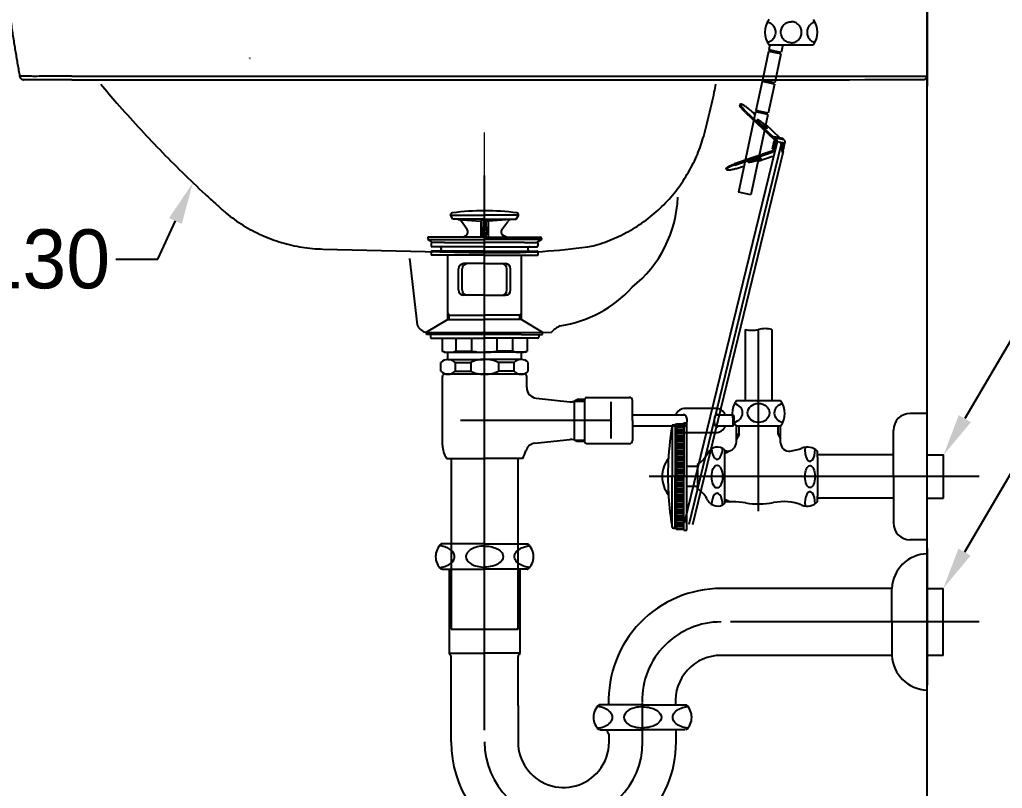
# Model space of a CAD drawing. Header units: millimetres. Extents: x 12300 to 14725, y -475 to 2955.
# Drawn here: x 13853.5 to 14319.9, y 767.3 to 1132.2 of the extents above; entities that cross this region are included whole.
import ezdxf
from ezdxf.lldxf.tags import DXFTag

# ---------------------------------------------------------------- set-up
doc = ezdxf.new("R2010")
doc.units = ezdxf.units.MM
doc.header["$LTSCALE"] = 0.2
for name, color, linetype in [('001', 7, 'Continuous'), ('1', 1, 'Continuous'), ('3', 3, 'Continuous'), ('4', 4, 'Continuous'), ('6', 6, 'Continuous'), ('7', 7, 'Continuous'), ('CENTER', 2, 'CENTER'), ('DEFAULT', 7, 'Continuous'), ('IN', 221, 'HIDDEN'), ('Make2D$visible$lines', 18, 'Continuous'), ('Make2D$visible$tangents', 18, 'Continuous'), ('YA', 7, 'Continuous')]:
    doc.layers.add(name, color=color, linetype=linetype)
for name, color, linetype, lineweight in [('CEN', 1, 'CENTER', 5), ('DIM', 3, 'Continuous', 15), ('LINE', 7, 'Continuous', 25)]:
    doc.layers.add(name, color=color, linetype=linetype, lineweight=lineweight)
doc.styles.add('____ 01', font='arial.ttf')
doc.styles.add('h', font='', dxfattribs={"height": 28})
doc.styles.get('h').set_extended_font_data('Haansoft Batang')
tags = doc.linetypes.add('Amconstr', pattern=[9999, 9999, 0]).pattern_tags.tags
tags[6:7] = [DXFTag(74, 4), DXFTag(75, 0), DXFTag(340, '0'), DXFTag(46, 1.0), DXFTag(50, 0.0), DXFTag(44, 0.0), DXFTag(45, 0.0)]
tags[4:5] = [DXFTag(74, 4), DXFTag(75, 0), DXFTag(340, '0'), DXFTag(46, 1.0), DXFTag(50, 0.0), DXFTag(44, 0.0), DXFTag(45, 0.0)]
tags = doc.linetypes.add('CENTER', pattern=[50.8, 31.75, -6.35, 6.35, -6.35]).pattern_tags.tags
tags[10:11] = [DXFTag(74, 4), DXFTag(75, 0), DXFTag(340, '0'), DXFTag(46, 1.0), DXFTag(50, 0.0), DXFTag(44, 0.0), DXFTag(45, 0.0)]
tags[8:9] = [DXFTag(74, 4), DXFTag(75, 0), DXFTag(340, '0'), DXFTag(46, 1.0), DXFTag(50, 0.0), DXFTag(44, 0.0), DXFTag(45, 0.0)]
tags[6:7] = [DXFTag(74, 4), DXFTag(75, 0), DXFTag(340, '0'), DXFTag(46, 1.0), DXFTag(50, 0.0), DXFTag(44, 0.0), DXFTag(45, 0.0)]
tags[4:5] = [DXFTag(74, 4), DXFTag(75, 0), DXFTag(340, '0'), DXFTag(46, 1.0), DXFTag(50, 0.0), DXFTag(44, 0.0), DXFTag(45, 0.0)]
tags = doc.linetypes.add('HIDDEN', pattern=[9.525, 6.35, -3.175]).pattern_tags.tags
tags[6:7] = [DXFTag(74, 4), DXFTag(75, 0), DXFTag(340, '0'), DXFTag(46, 1.0), DXFTag(50, 0.0), DXFTag(44, 0.0), DXFTag(45, 0.0)]
tags[4:5] = [DXFTag(74, 4), DXFTag(75, 0), DXFTag(340, '0'), DXFTag(46, 1.0), DXFTag(50, 0.0), DXFTag(44, 0.0), DXFTag(45, 0.0)]
doc.dimstyles.new('DEFAULT', dxfattribs={"dimtxt": 30, "dimasz": 20, "dimexe": 20, "dimexo": 0.0625, "dimgap": 0.09, "dimtad": 1, "dimtoh": 1, "dimdec": 0, "dimzin": 0, "dimdsep": 46, "dimtxsty": '____ 01', "dimcen": 0.09, "dimadec": 0, "dimazin": 0, "dimtfac": 1, "dimtdec": 4, "dimtofl": 0, "dimtmove": 0, "dimatfit": 3, "dimfxl": 0, "dimtolj": 1, "dimtzin": 0, "dimarcsym": 0})

# ---------------------------------------------------------------- blocks, each defined once
blk = doc.blocks.new('*D34')
at = {"layer": 'DEFAULT', "color": 0, "lineweight": -2}
for p, q in [((13962.69, 1113.96), (13962.87, 1113.96)), ((13962.78, 1113.87), (13962.78, 1114.05)), ((13919.15, 1018.46), (13927.46, 1036.65)), ((13899.15, 1018.46), (13919.15, 1018.46))]:
    blk.add_line(p, q, dxfattribs=at)
at = {"layer": 'DEFAULT', "color": 0}
blk.add_solid([(13924.43, 1038.03), (13930.49, 1035.26), (13935.77, 1054.84)], dxfattribs=at)
at = {"layer": 'Defpoints', "color": 0}
for p in [(13962.78, 1113.96), (13935.77, 1054.84)]:
    blk.add_point(p, dxfattribs=at)
at = {"layer": 'DEFAULT', "color": 0, "insert": (13851.73, 1018.46), "char_height": 28, "attachment_point": 5, "style": 'h'}
blk.add_mtext('\\A1;R130', dxfattribs=at)

msp = doc.modelspace()

# ---------------------------------------------------------------- linework, layer by layer
at = {"layer": '001', "color": 7, "elevation": 0.13}
msp.add_lwpolyline([(12784.93, 413.67), (14284.16, 413.67), (14284.16, 1443.27)], dxfattribs=at)
at = {"layer": '1', "color": 0}
for p, q in [((14360.3, 1042.28, 0.13), (14302.06, 942.79, 0.13)), ((14348.86, 959.6, 0.13), (14301.92, 879.42, 0.13))]:
    msp.add_line(p, q, dxfattribs=at)
for points in [[(14304.94, 941.11, 0.13), (14299.18, 944.48, 0.13), (14291.96, 925.54, 0.13)], [(14304.79, 877.74, 0.13), (14299.04, 881.1, 0.13), (14291.81, 862.16, 0.13)]]:
    msp.add_solid(points, dxfattribs=at)
at = {"layer": '3', "color": 0}
for p, q in [((14059.16, 1037.48, 0.13), (14057.92, 1039.61, 0.13)), ((14058.04, 1039.41, 0.13), (14074.16, 1039.41, 0.13)), ((14074.16, 1037.48, 0.13), (14059.16, 1037.48, 0.13)), ((14061.67, 1037.3, 0.13), (14072.41, 1036.59, 0.13)), ((14065.88, 1032.6, 0.13), (14063.16, 1036.45, 0.13)), ((14074.16, 1037.48, 0.13), (14072.41, 1036.59, 0.13)), ((14072.41, 1036.59, 0.13), (14072.41, 1028.88, 0.13)), ((14073.64, 1037.22, 0.13), (14073.21, 1030.81, 0.13)), ((14090.27, 1039.41, 0.13), (14074.16, 1039.41, 0.13)), ((14074.16, 1037.48, 0.13), (14075.91, 1036.59, 0.13)), ((14074.16, 1037.48, 0.13), (14089.16, 1037.48, 0.13)), ((14074.67, 1037.22, 0.13), (14075.11, 1030.81, 0.13)), ((14086.64, 1037.3, 0.13), (14075.91, 1036.59, 0.13)), ((14075.91, 1036.59, 0.13), (14075.91, 1028.88, 0.13)), ((14082.43, 1032.6, 0.13), (14085.15, 1036.45, 0.13)), ((14089.16, 1037.48, 0.13), (14090.39, 1039.61, 0.13)), ((14073.21, 1030.83, 0.13), (14074.16, 1030.83, 0.13)), ((14073.41, 1028.88, 0.13), (14073.21, 1030.83, 0.13)), ((14075.11, 1030.83, 0.13), (14074.16, 1030.83, 0.13)), ((14074.9, 1028.88, 0.13), (14075.11, 1030.83, 0.13)), ((14047.16, 1028.48, 0.13), (14047.16, 1027.88, 0.13)), ((14047.16, 1027.88, 0.13), (14049.3, 1026.38, 0.13)), ((14047.16, 1027.88, 0.13), (14074.16, 1027.88, 0.13)), ((14056.86, 1028.88, 0.13), (14047.56, 1028.88, 0.13)), ((14048.85, 1026.18, 0.13), (14048.85, 1024.88, 0.13)), ((14055.16, 1026.38, 0.13), (14049.05, 1026.38, 0.13)), ((14055.16, 1026.38, 0.13), (14074.16, 1026.38, 0.13)), ((14074.16, 1028.88, 0.13), (14056.86, 1028.88, 0.13)), ((14063.8, 1028.88, 0.13), (14065.25, 1029.72, 0.13)), ((14074.16, 1028.88, 0.13), (14091.46, 1028.88, 0.13)), ((14101.16, 1027.88, 0.13), (14074.16, 1027.88, 0.13)), ((14093.16, 1026.38, 0.13), (14074.16, 1026.38, 0.13)), ((14084.51, 1028.88, 0.13), (14083.06, 1029.72, 0.13)), ((14091.46, 1028.88, 0.13), (14100.76, 1028.88, 0.13)), ((14093.16, 1026.38, 0.13), (14099.26, 1026.38, 0.13)), ((14101.16, 1027.88, 0.13), (14099.01, 1026.38, 0.13)), ((14099.46, 1026.18, 0.13), (14099.46, 1024.88, 0.13)), ((14101.16, 1028.48, 0.13), (14101.16, 1027.88, 0.13)), ((14048.85, 1021.88, 0.13), (14048.85, 1020.58, 0.13)), ((14074.16, 1024.38, 0.13), (14049.35, 1024.38, 0.13)), ((14074.16, 1022.38, 0.13), (14049.35, 1022.38, 0.13)), ((14074.16, 1024.38, 0.13), (14098.96, 1024.38, 0.13)), ((14074.16, 1022.38, 0.13), (14098.96, 1022.38, 0.13)), ((14099.46, 1021.88, 0.13), (14099.46, 1020.58, 0.13)), ((14074.16, 1020.38, 0.13), (14049.05, 1020.38, 0.13)), ((14056.66, 989.79, 0.13), (14056.66, 1020.38, 0.13)), ((14074.16, 1020.38, 0.13), (14099.26, 1020.38, 0.13)), ((14091.66, 989.79, 0.13), (14091.66, 1020.38, 0.13)), ((14061.78, 1003.88, 0.13), (14061.78, 1013.88, 0.13)), ((14063.55, 1003.88, 0.13), (14063.55, 1013.88, 0.13)), ((14074.16, 1016.38, 0.13), (14064.28, 1016.38, 0.13)), ((14074.16, 1016.38, 0.13), (14084.03, 1016.38, 0.13)), ((14084.76, 1003.88, 0.13), (14084.76, 1013.88, 0.13)), ((14086.53, 1003.88, 0.13), (14086.53, 1013.88, 0.13)), ((14074.16, 1001.38, 0.13), (14064.28, 1001.38, 0.13)), ((14074.16, 1001.38, 0.13), (14084.03, 1001.38, 0.13)), ((14056.66, 989.79, 0.13), (14046.66, 983.79, 0.13)), ((14057.36, 991.88, 0.13), (14056.66, 993.09, 0.13)), ((14056.66, 991.88, 0.13), (14074.16, 991.88, 0.13)), ((14056.66, 989.79, 0.13), (14074.16, 989.79, 0.13)), ((14057.36, 989.79, 0.13), (14057.36, 991.88, 0.13)), ((14091.66, 991.88, 0.13), (14074.16, 991.88, 0.13)), ((14091.66, 989.79, 0.13), (14074.16, 989.79, 0.13)), ((14090.96, 991.88, 0.13), (14091.66, 993.09, 0.13)), ((14090.96, 989.79, 0.13), (14090.96, 991.88, 0.13)), ((14091.66, 989.79, 0.13), (14101.66, 983.79, 0.13)), ((14046.66, 982.79, 0.13), (14046.66, 983.79, 0.13)), ((14056.66, 982.79, 0.13), (14046.66, 982.79, 0.13)), ((14048.46, 982.79, 0.13), (14048.46, 981.49, 0.13)), ((14048.96, 980.99, 0.13), (14053.96, 980.99, 0.13)), ((14053.96, 980.99, 0.13), (14053.96, 974.86, 0.13)), ((14053.96, 980.99, 0.13), (14074.16, 980.99, 0.13)), ((14091.66, 982.79, 0.13), (14056.66, 982.79, 0.13)), ((14060.74, 974.86, 0.13), (14060.74, 980.99, 0.13)), ((14068.14, 974.86, 0.13), (14068.14, 980.99, 0.13)), ((14094.35, 980.99, 0.13), (14074.16, 980.99, 0.13)), ((14080.17, 974.86, 0.13), (14080.17, 980.99, 0.13)), ((14087.57, 974.86, 0.13), (14087.57, 980.99, 0.13)), ((14091.66, 982.79, 0.13), (14101.66, 982.79, 0.13)), ((14099.35, 980.99, 0.13), (14094.35, 980.99, 0.13)), ((14094.35, 980.99, 0.13), (14094.35, 974.86, 0.13)), ((14099.85, 982.79, 0.13), (14099.85, 981.49, 0.13)), ((14101.66, 982.79, 0.13), (14101.66, 983.79, 0.13)), ((14054.96, 974.29, 0.13), (14053.96, 974.86, 0.13)), ((14060.74, 974.86, 0.13), (14068.14, 974.86, 0.13)), ((14087.57, 974.86, 0.13), (14080.17, 974.86, 0.13)), ((14093.35, 974.29, 0.13), (14094.35, 974.86, 0.13)), ((14054.96, 974.29, 0.13), (14056.36, 974.29, 0.13)), ((14056.36, 974.29, 0.13), (14074.16, 974.29, 0.13)), ((14056.66, 970.87, 0.13), (14056.66, 974.29, 0.13)), ((14056.8, 970.88, 0.13), (14073.91, 970.88, 0.13)), ((14091.95, 974.29, 0.13), (14074.16, 974.29, 0.13)), ((14091.51, 970.88, 0.13), (14074.4, 970.88, 0.13)), ((14091.66, 970.87, 0.13), (14091.66, 974.29, 0.13)), ((14093.35, 974.29, 0.13), (14091.95, 974.29, 0.13)), ((14053.41, 965.32, 0.13), (14053.41, 969.44, 0.13)), ((14060.19, 969.44, 0.13), (14060.19, 965.32, 0.13)), ((14060.19, 969.44, 0.13), (14067.59, 969.44, 0.13)), ((14060.19, 965.32, 0.13), (14067.59, 965.32, 0.13)), ((14067.59, 969.44, 0.13), (14067.59, 965.32, 0.13)), ((14088.12, 969.44, 0.13), (14080.72, 969.44, 0.13)), ((14080.72, 969.44, 0.13), (14080.72, 965.32, 0.13)), ((14088.12, 965.32, 0.13), (14080.72, 965.32, 0.13)), ((14088.12, 969.44, 0.13), (14088.12, 965.32, 0.13)), ((14094.9, 965.32, 0.13), (14094.9, 969.44, 0.13)), ((14054.16, 930.28, 0.13), (14054.16, 962.88, 0.13)), ((14074.16, 963.88, 0.13), (14055.16, 963.88, 0.13)), ((14091.51, 963.88, 0.13), (14074.16, 963.88, 0.13)), ((14090.96, 963.88, 0.13), (14091.51, 963.88, 0.13)), ((14091.51, 963.88, 0.13), (14091.91, 963.88, 0.13)), ((14093.16, 963.88, 0.13), (14091.66, 963.88, 0.13)), ((14094.16, 957.52, 0.13), (14094.16, 962.88, 0.13)), ((14098.62, 952.54, 0.13), (14114.66, 950.83, 0.13)), ((14118.16, 951.88, 0.13), (14118.16, 951.08, 0.13)), ((14121.82, 951.88, 0.13), (14118.16, 951.88, 0.13)), ((14121.79, 951.08, 0.13), (14121.79, 952.08, 0.13)), ((14122.59, 952.88, 0.13), (14142.9, 952.88, 0.13)), ((14144.29, 941.88, 0.13), (14144.29, 951.38, 0.13)), ((14116.69, 951.08, 0.13), (14121.79, 951.08, 0.13)), ((14116.83, 932.63, 0.13), (14116.83, 951.13, 0.13)), ((14121.79, 931.68, 0.13), (14121.79, 951.08, 0.13)), ((14134.16, 933.34, 0.13), (14134.16, 950.78, 0.13)), ((14180.49, 947.64, 0.13), (14169.44, 947.64, 0.13)), ((14183.78, 947.64, 0.13), (14180.49, 947.64, 0.13)), ((14163.52, 944.39, 0.13), (14144.29, 944.38, 0.13)), ((14169.47, 944.39, 0.13), (14163.52, 944.39, 0.13)), ((14192.11, 944.39, 0.13), (14183.74, 944.39, 0.13)), ((14192.61, 943.89, 0.13), (14192.11, 944.39, 0.13)), ((14192.11, 939.39, 0.13), (14192.11, 944.39, 0.13)), ((14192.61, 939.89, 0.13), (14192.61, 943.89, 0.13)), ((14134.16, 941.88, 0.13), (14062.8, 941.88, 0.13)), ((14134.16, 941.88, 0.13), (14065.66, 941.87, 0.13)), ((14144.29, 941.88, 0.13), (14144.29, 932.38, 0.13)), ((14144.29, 939.38, 0.13), (14169.47, 939.39, 0.13)), ((14183.75, 939.39, 0.13), (14192.11, 939.39, 0.13)), ((14192.11, 939.39, 0.13), (14192.61, 939.89, 0.13)), ((14098.02, 931.15, 0.13), (14114.66, 932.93, 0.13)), ((14118.16, 931.88, 0.13), (14118.16, 932.68, 0.13)), ((14169.44, 936.14, 0.13), (14180.76, 936.14, 0.13)), ((14180.76, 936.14, 0.13), (14183.78, 936.14, 0.13)), ((14116.83, 932.63, 0.13), (14121.79, 932.63, 0.13)), ((14121.82, 931.88, 0.13), (14118.16, 931.88, 0.13)), ((14142.79, 930.88, 0.13), (14122.59, 930.88, 0.13)), ((14056.16, 923.88, 0.13), (14074.16, 923.88, 0.13)), ((14058.28, 923.88, 0.13), (14058.28, 842.88, 0.13)), ((14092.16, 923.88, 0.13), (14074.16, 923.88, 0.13)), ((14090.03, 842.88, 0.13), (14090.03, 923.88, 0.13)), ((14058.28, 842.88, 0.13), (14090.03, 842.88, 0.13)), ((14090.03, 842.88, 0.13), (14089.33, 842.88, 0.13))]:
    msp.add_line(p, q, dxfattribs=at)
at = {"layer": '3', "color": 0, "elevation": 0.13}
for points in [[(14168.1, 944.39, -0.044238), (14168.35, 944.67, -0.189273), (14168.79, 944.84, -0.189273), (14169.22, 944.67, -0.101059), (14169.72, 943.97, -0.059302), (14169.99, 943.08, -0.045722), (14170.1, 941.89, -0.045722)], [(14185.12, 944.39, 0.044238), (14184.87, 944.67, 0.189273), (14184.43, 944.84, 0.189273), (14184, 944.67, 0.101059), (14183.5, 943.97, 0.059302), (14183.23, 943.09, 0.045722), (14183.12, 941.89, 0.045722)], [(14170.1, 941.89, -0.045722), (14169.99, 940.69, -0.059302), (14169.72, 939.8, -0.101059), (14169.22, 939.11, -0.189273), (14168.79, 938.94, -0.189273), (14168.35, 939.11, -0.044238), (14168.1, 939.39, -0.059302)], [(14183.12, 941.89, 0.045722), (14183.23, 940.69, 0.059302), (14183.5, 939.8, 0.101059), (14184, 939.11, 0.189273), (14184.43, 938.94, 0.189273), (14184.87, 939.11, 0.044238), (14185.12, 939.39, 0.059302)]]:
    msp.add_lwpolyline(points, format="xyb", dxfattribs=at)
at = {"layer": '3', "color": 0}
for centre, radius, start, end in [((14059.01, 1039.41, 0.13), 1.1, 97.3204, 169.4262), ((14074.16, 921.48, 0.13), 120, 90, 97.3204), ((14074.16, 921.48, 0.13), 120, 82.6796, 90), ((14089.31, 1039.41, 0.13), 1.1, 10.5738, 82.6796), ((14061.53, 1035.3, 0.13), 2, 35.2023, 86.2618), ((14086.78, 1035.3, 0.13), 2, 93.7382, 144.7977), ((14064.25, 1031.45, 0.13), 2, 300, 35.2023), ((14084.06, 1031.45, 0.13), 2, 144.7977, 240), ((14047.56, 1028.48, 0.13), 0.4, 90, 180), ((14049.05, 1026.18, 0.13), 0.2, 90, 180), ((14099.26, 1026.18, 0.13), 0.2, 0, 90), ((14100.76, 1028.48, 0.13), 0.4, 0, 90), ((14049.35, 1024.88, 0.13), 0.5, 180, 270), ((14049.35, 1021.88, 0.13), 0.5, 90, 180), ((14052.66, 1023.38, 0.13), 1, 270, 90), ((14095.66, 1023.38, 0.13), 1, 90, 270), ((14098.96, 1024.88, 0.13), 0.5, 270, 0), ((14098.96, 1021.88, 0.13), 0.5, 0, 90), ((14049.05, 1020.58, 0.13), 0.2, 180, 270), ((14099.26, 1020.58, 0.13), 0.2, 270, 0), ((14064.28, 1013.88, 0.13), 2.5, 90, 180), ((14066.05, 1013.88, 0.13), 2.5, 90, 180), ((14082.26, 1013.88, 0.13), 2.5, 0, 90), ((14084.03, 1013.88, 0.13), 2.5, 0, 90), ((14064.28, 1003.88, 0.13), 2.5, 180, 270), ((14066.05, 1003.88, 0.13), 2.5, 180, 270), ((14082.26, 1003.88, 0.13), 2.5, 270, 0), ((14084.03, 1003.88, 0.13), 2.5, 270, 0), ((14048.96, 981.49, 0.13), 0.5, 180, 270), ((14099.35, 981.49, 0.13), 0.5, 270, 0), ((14057.35, 984.46, 0.13), 10.18, 250.5679, 289.4321), ((14073.96, 1003.74, 0.13), 29.46, 258.5956, 270.3737), ((14074.35, 1003.74, 0.13), 29.46, 269.6263, 281.4044), ((14090.96, 984.46, 0.13), 10.18, 250.5679, 289.4321), ((14056.8, 966.17, 0.13), 4.7, 43.9409, 136.0591), ((14073.69, 957.28, 0.13), 13.61, 89.0643, 116.6472), ((14074.62, 957.28, 0.13), 13.61, 63.3528, 90.9357), ((14091.51, 966.17, 0.13), 4.7, 43.9409, 136.0591), ((14056.8, 968.59, 0.13), 4.7, 223.9409, 316.0591), ((14073.69, 977.48, 0.13), 13.61, 243.3528, 270.9357), ((14074.62, 977.48, 0.13), 13.61, 269.0643, 296.6472), ((14091.51, 968.59, 0.13), 4.7, 223.9409, 316.0591), ((14055.16, 962.88, 0.13), 1, 90, 180), ((14093.16, 962.88, 0.13), 1, 0, 90), ((14099.16, 957.52, 0.13), 5, 180, 263.8845), ((14115.06, 955.81, 0.13), 5, 265.3322, 308.1927), ((14122.59, 952.08, 0.13), 0.8, 90, 180), ((14142.79, 951.38, 0.13), 1.5, 0.0183, 90.0183), ((14169.44, 942.64, 0.13), 5, 90.0092, 159.5218), ((14183.78, 942.64, 0.13), 5, 20.4965, 90.0092), ((14169.44, 941.14, 0.13), 5, 200.4965, 270.0092), ((14183.78, 941.14, 0.13), 5, 270.0092, 339.5218), ((14115.06, 927.95, 0.13), 5, 51.8073, 94.6678), ((14067.14, 930.83, 0.13), 13, 182.42, 212.3), ((14098.56, 926.18, 0.13), 5, 96.1155, 165.0405), ((14122.59, 931.68, 0.13), 0.8, 180, 270), ((14142.79, 932.38, 0.13), 1.5, 270, 0), ((14081.17, 930.83, 0.13), 13, 327.7, 345.0405)]:
    msp.add_arc(centre, radius, start, end, dxfattribs=at)
at = {"layer": '4', "color": 0}
for p, q in [((14057.91, 883.29, 0.13), (14053.61, 883.29, 0.13)), ((14057.91, 883.29, 0.13), (14053.61, 883.29, 0.13)), ((14074.16, 883.29, 0.13), (14057.91, 883.29, 0.13)), ((14074.16, 883.29, 0.13), (14057.91, 883.29, 0.13)), ((14074.16, 883.29, 0.13), (14090.41, 883.29, 0.13)), ((14074.16, 883.29, 0.13), (14090.41, 883.29, 0.13)), ((14090.41, 883.29, 0.13), (14094.7, 883.29, 0.13)), ((14090.41, 883.29, 0.13), (14094.7, 883.29, 0.13)), ((14054.01, 871.29, 0.13), (14053.61, 871.29, 0.13)), ((14054.01, 871.29, 0.13), (14074.16, 871.29, 0.13)), ((14057.36, 871.29, 0.13), (14057.36, 831.51, 0.13)), ((14094.31, 871.29, 0.13), (14074.16, 871.29, 0.13)), ((14090.96, 871.29, 0.13), (14090.96, 831.51, 0.13)), ((14094.31, 871.29, 0.13), (14094.7, 871.29, 0.13)), ((14267.4, 862.16, 0.13), (14186.38, 862.16, 0.13)), ((14308.82, 846.29, 0.13), (14190.91, 846.29, 0.13)), ((14057.36, 831.51, 0.13), (14074.16, 831.51, 0.13)), ((14090.96, 831.51, 0.13), (14074.16, 831.51, 0.13)), ((14267.4, 830.41, 0.13), (14186.38, 830.41, 0.13)), ((14058.28, 789.29, 0.13), (14058.28, 829.86, 0.13)), ((14090.03, 806.68, 0.13), (14090.03, 829.86, 0.13)), ((14132.83, 806.99, 0.13), (14128.54, 806.99, 0.13)), ((14149.08, 806.99, 0.13), (14132.83, 806.99, 0.13)), ((14149.08, 806.99, 0.13), (14149.16, 806.99, 0.13)), ((14149.16, 789.29, 0.13), (14149.16, 807.95, 0.13)), ((14149.23, 806.99, 0.13), (14149.16, 806.99, 0.13)), ((14149.23, 806.99, 0.13), (14165.48, 806.99, 0.13)), ((14165.48, 806.99, 0.13), (14169.78, 806.99, 0.13)), ((14090.03, 806.68, 0.13), (14090.03, 789.29, 0.13)), ((14128.93, 794.99, 0.13), (14149.08, 794.99, 0.13)), ((14132.36, 794.99, 0.13), (14132.36, 794.29, 0.13)), ((14169.38, 794.99, 0.13), (14149.23, 794.99, 0.13)), ((14165.03, 789.29, 0.13), (14165.03, 794.99, 0.13)), ((14133.28, 789.29, 0.13), (14133.28, 792.73, 0.13))]:
    msp.add_line(p, q, dxfattribs=at)
at = {"layer": '4', "color": 0, "elevation": 0.13}
for points in [[(14059.96, 877.29, 0.155217), (14059.37, 879.14, 0.106747), (14057.31, 881.03, 0.073043), (14054.54, 882.15, 0.028511), (14052.81, 882.47, 0.059523)], [(14074.16, 882.29, 0.057537), (14070.6, 881.87, 0.071219), (14067.9, 880.82, 0.106373), (14065.88, 879.02, 0.159483)], [(14074.16, 882.29, 0.057537), (14070.6, 881.87, 0.071219), (14067.9, 880.82, 0.106373), (14065.88, 879.02, 0.159483)], [(14074.16, 882.29, -0.057537), (14077.71, 881.87, -0.071219), (14080.41, 880.82, -0.106373), (14082.44, 879.02, -0.159483)], [(14074.16, 882.29, -0.057537), (14077.71, 881.87, -0.071219), (14080.41, 880.82, -0.106373), (14082.44, 879.02, -0.159483)], [(14088.35, 877.29, -0.155217), (14088.94, 879.14, -0.106747), (14091, 881.03, -0.073043), (14093.77, 882.15, -0.028511), (14095.5, 882.47, -0.059523)], [(14052.81, 872.1, 0.028511), (14054.54, 872.42, 0.073043), (14057.31, 873.54, 0.106747), (14059.37, 875.43, 0.155217), (14059.96, 877.29, 0.155217)], [(14065.88, 879.02, 0.32729), (14065.88, 875.55, 0.106373), (14067.9, 873.75, 0.071219), (14070.6, 872.7, 0.057537), (14074.16, 872.29, 0.057537)], [(14082.44, 879.02, -0.32729), (14082.44, 875.55, -0.106373), (14080.41, 873.75, -0.071219), (14077.71, 872.7, -0.057537), (14074.16, 872.29, -0.057537)], [(14095.5, 872.1, -0.028511), (14093.77, 872.42, -0.073043), (14091, 873.54, -0.106747), (14088.94, 875.43, -0.155217), (14088.35, 877.29, -0.155217)], [(14134.88, 800.99, 0.155217), (14134.29, 802.84, 0.106747), (14132.23, 804.73, 0.073043), (14129.46, 805.85, 0.028511), (14127.73, 806.17, 0.059523)], [(14140.8, 802.72, 0.32729), (14140.8, 799.25, 0.106373), (14142.82, 797.45, 0.071219), (14145.52, 796.4, 0.057537), (14149.08, 795.99, 0.057537)], [(14149.16, 805.99, 0.05879), (14145.52, 805.57, 0.071219), (14142.82, 804.52, 0.106373), (14140.8, 802.72, 0.159483)], [(14149.16, 805.99, -0.05879), (14152.79, 805.57, -0.071219), (14155.49, 804.52, -0.106373), (14157.51, 802.72, -0.159483)], [(14157.51, 802.72, -0.32729), (14157.51, 799.25, -0.106373), (14155.49, 797.45, -0.071219), (14152.79, 796.4, -0.057537), (14149.23, 795.99, -0.057537)], [(14163.43, 800.99, -0.155217), (14164.02, 802.84, -0.106747), (14166.08, 804.73, -0.073043), (14168.85, 805.85, -0.028511), (14170.58, 806.17, -0.059523)], [(14127.73, 795.8, 0.028511), (14129.46, 796.12, 0.073043), (14132.23, 797.24, 0.106747), (14134.29, 799.13, 0.155217), (14134.88, 800.99, 0.155217)], [(14170.58, 795.8, -0.028511), (14168.85, 796.12, -0.073043), (14166.08, 797.24, -0.106747), (14164.02, 799.13, -0.155217), (14163.43, 800.99, -0.155217)]]:
    msp.add_lwpolyline(points, format="xyb", dxfattribs=at)
at = {"layer": '4', "color": 0}
for centre, radius, start, end in [((14058.91, 877.29, 0.13), 8, 131.4096, 228.5904), ((14089.41, 877.29, 0.13), 8, 311.4096, 48.5904), ((14186.38, 808.79, 0.13), 53.38, 90, 181.9326), ((14186.38, 808.79, 0.13), 37.5, 90, 180.654), ((14058.36, 831.51, 0.13), 1, 180, 238.7026), ((14057.36, 829.86, 0.13), 0.925, 0, 58.7026), ((14090.96, 829.86, 0.13), 0.925, 121.2974, 180), ((14089.96, 831.51, 0.13), 1, 301.2974, 0), ((14186.38, 808.79, 0.13), 21.62, 90, 184.7747), ((14133.83, 800.99, 0.13), 8, 131.4096, 228.5904), ((14164.48, 800.99, 0.13), 8, 311.4096, 48.5904), ((14116.32, 783.69, 0.13), 19.22, 28.0637, 33.4561), ((14111.66, 789.29, 0.13), 53.38, 180, 314.9403), ((14111.66, 789.29, 0.13), 37.5, 180, 0), ((14111.66, 789.29, 0.13), 21.62, 180, 320.796), ((14111.66, 789.29, 0.13), 21.62, 320.796, 0), ((14111.66, 789.29, 0.13), 53.38, 314.9403, 0)]:
    msp.add_arc(centre, radius, start, end, dxfattribs=at)
at = {"layer": '6', "color": 0}
for p, q in [((14197.81, 985.08, 0.13), (14197.81, 951.29, 0.13)), ((14204.16, 898.79, 0.13), (14204.16, 985.08, 0.13)), ((14210.51, 985.08, 0.13), (14210.51, 951.29, 0.13)), ((14210.51, 951.29, 0.13), (14193.66, 951.29, 0.13)), ((14214.66, 951.29, 0.13), (14210.51, 951.29, 0.13)), ((14163.24, 939.29, 0.13), (14163.24, 915.29, 0.13)), ((14163.83, 939.79, 0.13), (14164.66, 939.79, 0.13)), ((14164.66, 939.79, 0.13), (14165.16, 940.29, 0.13)), ((14164.66, 939.79, 0.13), (14164.66, 915.29, 0.13)), ((14165.16, 940.29, 0.13), (14165.16, 915.29, 0.13)), ((14165.16, 940.29, 0.13), (14168.36, 940.29, 0.13)), ((14165.16, 939.87, 0.13), (14168.66, 939.87, 0.13)), ((14165.16, 938.87, 0.13), (14168.66, 938.87, 0.13)), ((14165.16, 937.87, 0.13), (14168.66, 937.87, 0.13)), ((14168.66, 940.59, 0.13), (14168.66, 940.79, 0.13)), ((14168.66, 940.79, 0.13), (14170.16, 940.79, 0.13)), ((14168.66, 940.59, 0.13), (14168.66, 915.29, 0.13)), ((14170.16, 939.79, 0.13), (14170.16, 940.79, 0.13)), ((14170.16, 915.29, 0.13), (14170.16, 939.79, 0.13)), ((14214.66, 939.29, 0.13), (14193.66, 939.29, 0.13)), ((14193.66, 931.79, 0.13), (14193.66, 939.29, 0.13)), ((14194.91, 935.29, 0.13), (14194.91, 939.29, 0.13)), ((14213.41, 935.29, 0.13), (14213.41, 939.29, 0.13)), ((14214.66, 931.37, 0.13), (14214.66, 939.29, 0.13)), ((14165.16, 936.87, 0.13), (14168.66, 936.87, 0.13)), ((14165.16, 935.87, 0.13), (14168.66, 935.87, 0.13)), ((14165.16, 934.87, 0.13), (14168.66, 934.87, 0.13)), ((14165.16, 933.87, 0.13), (14168.66, 933.87, 0.13)), ((14165.16, 932.87, 0.13), (14168.66, 932.87, 0.13)), ((14194.91, 935.29, 0.13), (14193.66, 933.12, 0.13)), ((14194.91, 935.29, 0.13), (14193.66, 935.29, 0.13)), ((14213.41, 935.29, 0.13), (14214.66, 933.12, 0.13)), ((14214.66, 935.29, 0.13), (14213.41, 935.29, 0.13)), ((14165.16, 931.87, 0.13), (14168.66, 931.87, 0.13)), ((14165.16, 930.87, 0.13), (14168.66, 930.87, 0.13)), ((14165.16, 929.87, 0.13), (14168.66, 929.87, 0.13)), ((14165.16, 928.87, 0.13), (14168.66, 928.87, 0.13)), ((14188.24, 927.29, 0.13), (14188.24, 928.01, 0.13)), ((14165.16, 927.87, 0.13), (14168.66, 927.87, 0.13)), ((14165.16, 926.87, 0.13), (14168.66, 926.87, 0.13)), ((14165.16, 925.87, 0.13), (14168.66, 925.87, 0.13)), ((14165.16, 924.87, 0.13), (14168.66, 924.87, 0.13)), ((14165.16, 923.87, 0.13), (14168.66, 923.87, 0.13)), ((14180.13, 926.61, 0.13), (14179.58, 925.65, 0.13)), ((14188.24, 903.29, 0.13), (14188.24, 927.29, 0.13)), ((14189.16, 927.29, 0.13), (14188.24, 927.29, 0.13)), ((14189.16, 926.54, 0.13), (14188.24, 926.54, 0.13)), ((14189.16, 926.54, 0.13), (14190.45, 927.48, 0.13)), ((14189.16, 926.54, 0.13), (14189.16, 927.29, 0.13)), ((14232.16, 924.54, 0.13), (14232.16, 927.28, 0.13)), ((14268.16, 925.54, 0.13), (14232.16, 925.54, 0.13)), ((14232.16, 924.54, 0.13), (14232.16, 906.04, 0.13)), ((14165.16, 922.87, 0.13), (14168.66, 922.87, 0.13)), ((14165.16, 921.87, 0.13), (14168.66, 921.87, 0.13)), ((14165.16, 920.87, 0.13), (14168.66, 920.87, 0.13)), ((14165.16, 919.87, 0.13), (14168.66, 919.87, 0.13)), ((14165.16, 918.87, 0.13), (14168.66, 918.87, 0.13)), ((14175.24, 920.04, 0.13), (14170.16, 920.04, 0.13)), ((14175.24, 921.02, 0.13), (14175.24, 920.04, 0.13)), ((14175.24, 920.04, 0.13), (14175.24, 910.54, 0.13)), ((14308.82, 915.29, 0.13), (14152.27, 915.29, 0.13)), ((14163.24, 891.29, 0.13), (14163.24, 915.29, 0.13)), ((14164.66, 890.79, 0.13), (14164.66, 915.29, 0.13)), ((14165.16, 917.87, 0.13), (14168.66, 917.87, 0.13)), ((14165.16, 916.87, 0.13), (14168.66, 916.87, 0.13)), ((14165.16, 915.87, 0.13), (14168.66, 915.87, 0.13)), ((14165.16, 890.29, 0.13), (14165.16, 915.29, 0.13)), ((14165.16, 914.7, 0.13), (14168.66, 914.7, 0.13)), ((14168.66, 889.99, 0.13), (14168.66, 915.29, 0.13)), ((14170.16, 889.79, 0.13), (14170.16, 915.29, 0.13)), ((14165.16, 913.7, 0.13), (14168.66, 913.7, 0.13)), ((14165.16, 912.7, 0.13), (14168.66, 912.7, 0.13)), ((14165.16, 911.7, 0.13), (14168.66, 911.7, 0.13)), ((14165.16, 910.7, 0.13), (14168.66, 910.7, 0.13)), ((14165.16, 909.7, 0.13), (14168.66, 909.7, 0.13)), ((14175.24, 910.54, 0.13), (14170.16, 910.54, 0.13)), ((14175.24, 909.55, 0.13), (14175.24, 910.54, 0.13)), ((14165.16, 908.7, 0.13), (14168.66, 908.7, 0.13)), ((14165.16, 907.7, 0.13), (14168.66, 907.7, 0.13)), ((14165.16, 906.7, 0.13), (14168.66, 906.7, 0.13)), ((14165.16, 905.7, 0.13), (14168.66, 905.7, 0.13)), ((14165.16, 904.7, 0.13), (14168.66, 904.7, 0.13)), ((14180.13, 903.96, 0.13), (14179.58, 904.92, 0.13)), ((14232.16, 903.29, 0.13), (14232.16, 906.04, 0.13)), ((14268.16, 905.04, 0.13), (14232.16, 905.04, 0.13)), ((14232.16, 905.04, 0.13), (14232.16, 904.85, 0.13)), ((14232.16, 903.29, 0.13), (14232.16, 904.85, 0.13)), ((14165.16, 903.7, 0.13), (14168.66, 903.7, 0.13)), ((14165.16, 902.7, 0.13), (14168.66, 902.7, 0.13)), ((14165.16, 901.7, 0.13), (14168.66, 901.7, 0.13)), ((14165.16, 900.7, 0.13), (14168.66, 900.7, 0.13)), ((14189.16, 904.04, 0.13), (14188.24, 904.04, 0.13)), ((14191.87, 903.29, 0.13), (14188.24, 903.29, 0.13)), ((14188.24, 902.56, 0.13), (14188.24, 903.29, 0.13)), ((14189.16, 904.04, 0.13), (14190.45, 903.29, 0.13)), ((14189.16, 903.29, 0.13), (14189.16, 904.04, 0.13)), ((14165.16, 899.7, 0.13), (14168.66, 899.7, 0.13)), ((14165.16, 898.7, 0.13), (14168.66, 898.7, 0.13)), ((14165.16, 897.7, 0.13), (14168.66, 897.7, 0.13)), ((14165.16, 896.7, 0.13), (14168.66, 896.7, 0.13)), ((14165.16, 895.7, 0.13), (14168.66, 895.7, 0.13)), ((14163.83, 890.79, 0.13), (14164.66, 890.79, 0.13)), ((14164.66, 890.79, 0.13), (14165.16, 890.29, 0.13)), ((14165.16, 894.7, 0.13), (14168.66, 894.7, 0.13)), ((14165.16, 893.7, 0.13), (14168.66, 893.7, 0.13)), ((14165.16, 892.7, 0.13), (14168.66, 892.7, 0.13)), ((14165.16, 891.7, 0.13), (14168.66, 891.7, 0.13)), ((14165.16, 890.7, 0.13), (14168.66, 890.7, 0.13)), ((14165.16, 890.29, 0.13), (14168.36, 890.29, 0.13)), ((14168.66, 889.79, 0.13), (14168.66, 889.99, 0.13)), ((14168.66, 889.79, 0.13), (14170.16, 889.79, 0.13))]:
    msp.add_line(p, q, dxfattribs=at)
for centre, radius, start, end in [((14201.66, 945.29, 0.13), 10, 143.1301, 216.8699), ((14206.66, 945.29, 0.13), 10, 323.1301, 36.8699), ((14306.16, 915.29, 0.13), 145, 170.5066, 178.0569), ((14163.83, 939.09, 0.13), 0.7, 90, 170.5066), ((14168.36, 940.59, 0.13), 0.3, 270, 0), ((14184.77, 923.93, 0.13), 5.36, 49.5694, 150), ((14189.16, 931.79, 0.13), 4.5, 270, 0), ((14218.66, 931.37, 0.13), 4, 180, 277.7117), ((14215.86, 952.01, 0.13), 24.83, 277.7117, 290.9661), ((14227.25, 922.29, 0.13), 7, 45.4871, 110.9661), ((14172.41, 915.24, 0.13), 14, 141.7859, 179.7527), ((14167.45, 932.65, 0.13), 14, 303.8098, 330), ((14306.16, 915.29, 0.13), 145, 178.0569, 189.4934), ((14172.41, 915.36, 0.13), 14, 180.2473, 218.2141), ((14167.45, 897.92, 0.13), 14, 30, 56.1902), ((14184.77, 906.64, 0.13), 5.36, 210, 310.4306), ((14191.87, 865.29, 0.13), 38, 80.6952, 90), ((14204.16, 940.29, 0.13), 38, 260.6952, 280.7373), ((14215.86, 878.56, 0.13), 24.83, 69.0339, 100.7373), ((14227.25, 908.28, 0.13), 7, 249.0339, 314.5), ((14163.83, 891.49, 0.13), 0.7, 189.4934, 270), ((14168.36, 889.99, 0.13), 0.3, 0, 90)]:
    msp.add_arc(centre, radius, start, end, dxfattribs=at)
for centre, major_axis, ratio, start_param, end_param in [((14191.38, 945.51, 0.13), (-5.23, 0), 0.866391, 1.800504, 4.443058), ((14216.84, 945.51, 0.13), (-5.23, 0), 0.866391, -1.317473, 1.357378), ((14184.48, 928.88, 0.13), (0, 5.4), 0.478204, 1.649187, 4.692658), ((14228.59, 927.79, 0.13), (0, 5.22), 0.46009, 1.292018, 4.793095), ((14184.48, 901.96, 0.13), (0, 5.4), 0.478204, 4.6817, 7.825213), ((14228.59, 902.87, 0.13), (0, 5.22), 0.46009, 4.613779, 8.15122)]:
    msp.add_ellipse(centre, major_axis=major_axis, ratio=ratio, start_param=start_param, end_param=end_param, dxfattribs=at)
for centre, major_axis, ratio in [((14204.16, 945.51, 0.13), (5.23, 0), 0.866391), ((14184.48, 915.29, 0.13), (0, -5.4), 0.478204), ((14228.59, 915.29, 0.13), (0, -5.22), 0.46009)]:
    msp.add_ellipse(centre, major_axis=major_axis, ratio=ratio, dxfattribs=at)
at = {"layer": '7'}
for p, q in [((14209.56, 1120.37, 0.13), (14209.03, 1117.86, 0.13)), ((14209.18, 1120.23, 0.13), (14230.18, 1120.23, 0.13)), ((14215.67, 1120.23, 0.13), (14214.9, 1116.61, 0.13)), ((14208.89, 1117.17, 0.13), (14205.98, 1103.48, 0.13)), ((14214.76, 1115.93, 0.13), (14208.89, 1117.17, 0.13)), ((14214.9, 1116.61, 0.13), (14209.03, 1117.86, 0.13)), ((14209.38, 1117.07, 0.13), (14209.52, 1117.75, 0.13)), ((14214.76, 1115.93, 0.13), (14211.84, 1102.23, 0.13)), ((14214.27, 1116.03, 0.13), (14214.41, 1116.72, 0.13)), ((14205.83, 1102.8, 0.13), (14202.92, 1089.1, 0.13)), ((14211.7, 1101.55, 0.13), (14205.83, 1102.8, 0.13)), ((14211.84, 1102.23, 0.13), (14205.98, 1103.48, 0.13)), ((14206.32, 1102.69, 0.13), (14206.46, 1103.38, 0.13)), ((14211.7, 1101.55, 0.13), (14208.79, 1087.85, 0.13)), ((14211.21, 1101.65, 0.13), (14211.36, 1102.34, 0.13))]:
    msp.add_line(p, q, dxfattribs=at)
at = {"layer": '7', "color": 0}
for p, q in [((14195.59, 1092.05, 0.13), (14195.26, 1091.67, 0.13)), ((14202.77, 1088.42, 0.13), (14194.67, 1050.27, 0.13)), ((14198.34, 1088.51, 0.13), (14198.02, 1088.13, 0.13)), ((14198.02, 1088.13, 0.13), (14211.66, 1075.31, 0.13)), ((14211.26, 1076.37, 0.13), (14198.34, 1088.51, 0.13)), ((14208.64, 1087.17, 0.13), (14200.53, 1049.02, 0.13)), ((14202.51, 1087.18, 0.13), (14201.91, 1087.75, 0.13)), ((14208.64, 1087.17, 0.13), (14202.77, 1088.42, 0.13)), ((14208.79, 1087.85, 0.13), (14202.92, 1089.1, 0.13)), ((14203.26, 1088.31, 0.13), (14203.41, 1089, 0.13)), ((14208.15, 1087.27, 0.13), (14208.3, 1087.96, 0.13)), ((14214.21, 1076.19, 0.13), (14207.62, 1082.38, 0.13)), ((14171.21, 892.75, 0.13), (14214.84, 1072.66, 0.13)), ((14211.46, 1074.47, 0.13), (14210.66, 1070.71, 0.13)), ((14211.58, 1076.75, 0.13), (14211.2, 1076.3, 0.13)), ((14211.2, 1076.3, 0.13), (14211.81, 1075.73, 0.13)), ((14212, 1074.36, 0.13), (14211.21, 1070.59, 0.13)), ((14212.26, 1074.3, 0.13), (14211.46, 1074.47, 0.13)), ((14212.19, 1076.18, 0.13), (14211.58, 1076.75, 0.13)), ((14211.58, 1076.75, 0.13), (14215.51, 1075.91, 0.13)), ((14212.23, 1076.14, 0.13), (14212.07, 1075.38, 0.13)), ((14212.19, 1076.18, 0.13), (14216.12, 1075.34, 0.13)), ((14212.29, 1070.36, 0.13), (14213.12, 1074.28, 0.13)), ((14216.48, 1073.56, 0.13), (14213.09, 1074.28, 0.13)), ((14216.12, 1075.34, 0.13), (14215.51, 1075.91, 0.13)), ((14216.45, 1073.57, 0.13), (14215.79, 1070.46, 0.13)), ((14215.8, 1070.27, 0.13), (14216.5, 1073.56, 0.13)), ((14211.99, 1070.43, 0.13), (14168.93, 893.21, 0.13)), ((14215.92, 1069.59, 0.13), (14172.88, 892.41, 0.13)), ((14210.5, 1069.86, 0.13), (14192.83, 1063.7, 0.13)), ((14192.97, 1063.22, 0.13), (14210.64, 1069.39, 0.13)), ((14211.16, 1069.28, 0.13), (14210.64, 1069.39, 0.13)), ((14210.66, 1070.71, 0.13), (14212.29, 1070.36, 0.13)), ((14215.83, 1069.61, 0.13), (14215.92, 1069.59, 0.13)), ((14192.83, 1063.7, 0.13), (14192.97, 1063.22, 0.13)), ((14203.94, 1065.05, 0.13), (14210.77, 1067.43, 0.13)), ((14188.87, 1061.58, 0.13), (14189.01, 1061.11, 0.13)), ((14196.54, 1062.47, 0.13), (14197.32, 1062.74, 0.13)), ((14200.53, 1049.02, 0.13), (14194.67, 1050.27, 0.13))]:
    msp.add_line(p, q, dxfattribs=at)
at = {"layer": '7', "elevation": 0.13}
for points in [[(14208.44, 1131.09, -0.038645), (14209.15, 1130.85, -0.099233), (14210.74, 1129.77, -0.097724), (14211.8, 1128.15, -0.096683), (14212.17, 1126.23, -0.096683), (14211.8, 1124.31, -0.097724), (14210.74, 1122.7, -0.099233), (14209.15, 1121.61, -0.038645), (14208.44, 1121.38, -0.100326)], [(14219.68, 1121.23, -0.100326), (14217.81, 1121.61, -0.099233), (14216.22, 1122.7, -0.097724), (14215.16, 1124.31, -0.096683), (14214.79, 1126.23, -0.096683), (14215.16, 1128.15, -0.097724), (14216.22, 1129.77, -0.099233), (14217.81, 1130.85, -0.100326), (14219.68, 1131.23)], [(14219.68, 1121.23, 0.100326), (14221.55, 1121.61, 0.099233), (14223.15, 1122.7, 0.097724), (14224.21, 1124.31, 0.096683), (14224.58, 1126.23, 0.096683), (14224.21, 1128.15, 0.097724), (14223.15, 1129.77, 0.099233), (14221.55, 1130.85, 0.100326), (14219.68, 1131.23)], [(14230.93, 1131.09, 0.038645), (14230.22, 1130.85, 0.099233), (14228.63, 1129.77, 0.097724), (14227.57, 1128.15, 0.096683), (14227.19, 1126.23, 0.096683), (14227.57, 1124.31, 0.097724), (14228.63, 1122.7, 0.099233), (14230.22, 1121.61, 0.038645), (14230.93, 1121.38, 0.100326)]]:
    msp.add_lwpolyline(points, format="xyb", dxfattribs=at)
at = {"layer": '7'}
for centre, start, end in [((14217.18, 1126.23, 0.13), 143.1301, 216.8699), ((14217.18, 1126.23, 0.13), 143.1301, 216.8699), ((14222.18, 1126.23, 0.13), 323.1301, 36.8699)]:
    msp.add_arc(centre, 10, start, end, dxfattribs=at)
at = {"layer": '7', "color": 0}
for points in [[(14198.02, 1088.13, 0.13), (14197.35, 1088.78, 0.13), (14196.75, 1089.4, 0.13), (14196.23, 1089.97, 0.13), (14195.8, 1090.49, 0.13), (14195.49, 1090.93, 0.13), (14195.3, 1091.28, 0.13), (14195.22, 1091.54, 0.13), (14195.26, 1091.67, 0.13)], [(14195.59, 1092.05, 0.13), (14195.55, 1091.91, 0.13), (14195.62, 1091.65, 0.13), (14195.81, 1091.3, 0.13), (14196.13, 1090.86, 0.13), (14196.55, 1090.35, 0.13), (14197.07, 1089.77, 0.13), (14197.67, 1089.15, 0.13), (14198.34, 1088.51, 0.13)], [(14201.91, 1087.75, 0.13), (14201.19, 1088.41, 0.13), (14200.44, 1089.06, 0.13), (14199.69, 1089.68, 0.13), (14198.94, 1090.26, 0.13), (14198.23, 1090.79, 0.13), (14197.57, 1091.24, 0.13), (14196.98, 1091.6, 0.13), (14196.48, 1091.88, 0.13), (14196.07, 1092.05, 0.13), (14195.78, 1092.11, 0.13), (14195.6, 1092.06, 0.13), (14195.59, 1092.05, 0.13)], [(14203.57, 1084.71, 0.13), (14203.55, 1084.66, 0.13), (14203.59, 1084.5, 0.13), (14203.62, 1084.44, 0.13)], [(14203.73, 1084.74, 0.13), (14203.6, 1084.74, 0.13), (14203.57, 1084.71, 0.13)], [(14203.62, 1084.44, 0.13), (14203.72, 1084.28, 0.13), (14203.94, 1083.99, 0.13), (14204.23, 1083.65, 0.13), (14204.58, 1083.28, 0.13), (14204.99, 1082.89, 0.13), (14205.43, 1082.48, 0.13), (14205.9, 1082.09, 0.13), (14206.36, 1081.72, 0.13), (14206.8, 1081.38, 0.13), (14207.21, 1081.1, 0.13), (14207.57, 1080.87, 0.13), (14207.87, 1080.72, 0.13), (14208.09, 1080.64, 0.13)], [(14207.51, 1081.82, 0.13), (14207.24, 1082.1, 0.13), (14206.84, 1082.49, 0.13), (14206.39, 1082.9, 0.13), (14205.93, 1083.29, 0.13), (14205.47, 1083.66, 0.13), (14205.02, 1084, 0.13), (14204.61, 1084.28, 0.13), (14204.25, 1084.51, 0.13), (14203.96, 1084.66, 0.13), (14203.73, 1084.74, 0.13)], [(14207.75, 1080.78, 0.13), (14207.57, 1081.02, 0.13), (14207.38, 1081.23, 0.13)], [(14208.26, 1080.67, 0.13), (14208.28, 1080.72, 0.13), (14208.24, 1080.88, 0.13), (14208.11, 1081.1, 0.13), (14207.89, 1081.39, 0.13), (14207.6, 1081.73, 0.13), (14207.51, 1081.82, 0.13)], [(14208.09, 1080.64, 0.13), (14208.23, 1080.64, 0.13), (14208.26, 1080.67, 0.13)], [(14211.96, 1074.44, 0.13), (14211.97, 1074.57, 0.13), (14211.95, 1074.78, 0.13), (14211.89, 1074.98, 0.13), (14211.79, 1075.16, 0.13), (14211.66, 1075.31, 0.13)], [(14211.81, 1075.73, 0.13), (14211.91, 1075.62, 0.13), (14212, 1075.51, 0.13), (14212.07, 1075.38, 0.13)], [(14211.95, 1074.37, 0.13), (14211.96, 1074.44, 0.13)], [(14212.07, 1075.38, 0.13), (14212.19, 1075.15, 0.13), (14212.26, 1074.87, 0.13), (14212.29, 1074.59, 0.13), (14212.26, 1074.3, 0.13)], [(14212.23, 1076.14, 0.13), (14212.21, 1076.16, 0.13), (14212.19, 1076.18, 0.13)], [(14213.09, 1074.28, 0.13), (14213.06, 1074.49, 0.13), (14213.02, 1074.7, 0.13), (14212.97, 1074.92, 0.13), (14212.89, 1075.13, 0.13), (14212.8, 1075.34, 0.13), (14212.68, 1075.55, 0.13), (14212.55, 1075.76, 0.13), (14212.4, 1075.96, 0.13), (14212.23, 1076.14, 0.13)], [(14214.42, 1074, 0.13), (14214.5, 1073.86, 0.13), (14214.57, 1073.73, 0.13), (14214.62, 1073.6, 0.13), (14214.66, 1073.47, 0.13), (14214.69, 1073.33, 0.13), (14214.73, 1073.2, 0.13), (14214.78, 1073.07, 0.13), (14214.82, 1072.94, 0.13), (14214.83, 1072.81, 0.13), (14214.84, 1072.66, 0.13)], [(14214.84, 1072.66, 0.13), (14214.86, 1072.47, 0.13), (14214.87, 1072.27, 0.13), (14214.9, 1072.08, 0.13), (14214.94, 1071.88, 0.13), (14214.98, 1071.66, 0.13), (14215.01, 1071.42, 0.13), (14215.03, 1071.15, 0.13), (14215.05, 1070.84, 0.13), (14215.1, 1070.51, 0.13), (14215.19, 1070.18, 0.13), (14215.28, 1069.86, 0.13), (14215.37, 1069.56, 0.13), (14215.45, 1069.32, 0.13), (14215.53, 1069.12, 0.13), (14215.6, 1068.99, 0.13), (14215.67, 1068.94, 0.13), (14215.73, 1068.96, 0.13), (14215.77, 1069.06, 0.13), (14215.78, 1069.1, 0.13)], [(14215.72, 1072.48, 0.13), (14215.71, 1072.62, 0.13), (14215.7, 1072.76, 0.13), (14215.68, 1072.89, 0.13), (14215.65, 1073.02, 0.13), (14215.62, 1073.14, 0.13), (14215.61, 1073.27, 0.13), (14215.59, 1073.4, 0.13), (14215.57, 1073.52, 0.13), (14215.55, 1073.64, 0.13), (14215.52, 1073.77, 0.13)], [(14216.16, 1075.3, 0.13), (14216.14, 1075.32, 0.13), (14216.12, 1075.34, 0.13)], [(14216.16, 1075.3, 0.13), (14216.31, 1075.13, 0.13), (14216.43, 1074.93, 0.13), (14216.52, 1074.72, 0.13), (14216.58, 1074.5, 0.13), (14216.6, 1074.27, 0.13), (14216.59, 1074.03, 0.13), (14216.56, 1073.84, 0.13)], [(14216.56, 1073.84, 0.13), (14216.55, 1073.79, 0.13), (14216.48, 1073.56, 0.13)], [(14210.5, 1069.86, 0.13), (14210.68, 1069.95, 0.13), (14210.85, 1070.07, 0.13), (14210.98, 1070.23, 0.13), (14211.08, 1070.41, 0.13), (14211.11, 1070.47, 0.13)], [(14211.28, 1069.83, 0.13), (14211.16, 1069.7, 0.13), (14210.92, 1069.52, 0.13), (14210.64, 1069.39, 0.13)], [(14211.11, 1070.47, 0.13), (14211.15, 1070.61, 0.13)], [(14215.78, 1069.1, 0.13), (14215.81, 1069.24, 0.13), (14215.82, 1069.46, 0.13), (14215.83, 1069.72, 0.13), (14215.82, 1070.03, 0.13), (14215.8, 1070.35, 0.13), (14215.79, 1070.68, 0.13), (14215.8, 1070.98, 0.13), (14215.8, 1071.26, 0.13), (14215.79, 1071.49, 0.13), (14215.77, 1071.7, 0.13), (14215.75, 1071.9, 0.13), (14215.73, 1072.09, 0.13), (14215.72, 1072.28, 0.13), (14215.72, 1072.48, 0.13)], [(14188.87, 1061.58, 0.13), (14188.89, 1061.73, 0.13), (14189.06, 1061.93, 0.13), (14189.38, 1062.17, 0.13), (14189.84, 1062.45, 0.13), (14190.44, 1062.75, 0.13), (14191.15, 1063.06, 0.13), (14191.95, 1063.38, 0.13), (14192.83, 1063.7, 0.13)], [(14192.97, 1063.22, 0.13), (14192.09, 1062.91, 0.13), (14191.29, 1062.59, 0.13), (14190.58, 1062.27, 0.13), (14189.99, 1061.97, 0.13), (14189.52, 1061.7, 0.13), (14189.2, 1061.46, 0.13), (14189.03, 1061.25, 0.13), (14189.01, 1061.11, 0.13)], [(14199.29, 1064.56, 0.13), (14199.29, 1064.62, 0.13), (14199.39, 1064.75, 0.13), (14199.6, 1064.9, 0.13), (14199.92, 1065.07, 0.13), (14200.32, 1065.26, 0.13), (14200.8, 1065.46, 0.13), (14201.33, 1065.65, 0.13), (14201.9, 1065.84, 0.13), (14202.48, 1066.02, 0.13), (14203.05, 1066.17, 0.13), (14203.6, 1066.29, 0.13), (14204.09, 1066.39, 0.13), (14204.51, 1066.44, 0.13), (14204.84, 1066.46, 0.13), (14205.07, 1066.44, 0.13)], [(14199.43, 1064.47, 0.13), (14199.3, 1064.53, 0.13), (14199.29, 1064.56, 0.13)], [(14204.06, 1065.6, 0.13), (14203.71, 1065.46, 0.13), (14203.17, 1065.26, 0.13), (14202.6, 1065.07, 0.13), (14202.02, 1064.9, 0.13), (14201.45, 1064.75, 0.13), (14200.91, 1064.62, 0.13), (14200.41, 1064.53, 0.13), (14199.99, 1064.47, 0.13), (14199.66, 1064.46, 0.13), (14199.43, 1064.47, 0.13)], [(14205.21, 1066.35, 0.13), (14205.21, 1066.29, 0.13), (14205.11, 1066.17, 0.13), (14204.9, 1066.02, 0.13), (14204.59, 1065.84, 0.13), (14204.18, 1065.65, 0.13), (14204.06, 1065.6, 0.13)], [(14204.7, 1066.46, 0.13), (14204.44, 1066.32, 0.13), (14204.18, 1066.19, 0.13)], [(14205.07, 1066.44, 0.13), (14205.2, 1066.39, 0.13), (14205.21, 1066.35, 0.13)], [(14189.01, 1061.11, 0.13), (14189.02, 1061.09, 0.13), (14189.16, 1060.98, 0.13), (14189.45, 1060.92, 0.13), (14189.89, 1060.91, 0.13), (14190.46, 1060.95, 0.13), (14191.15, 1061.04, 0.13), (14191.94, 1061.19, 0.13), (14192.8, 1061.38, 0.13), (14193.72, 1061.6, 0.13), (14194.67, 1061.87, 0.13), (14195.61, 1062.16, 0.13), (14196.54, 1062.47, 0.13)]]:
    msp.add_spline(points, degree=3, dxfattribs=at)
at = {"layer": 'CEN', "color": 0}
msp.add_line((14074.16, 1006.71, 0.13), (14074.16, 831.69, 0.13), dxfattribs=at)
at = {"layer": 'CENTER', "color": 0, "linetype": 'CENTER'}
msp.add_line((14074.16, 794.93, 0.13), (14074.16, 1058.18, 0.13), dxfattribs=at)
at = {"layer": 'DEFAULT', "color": 0}
for p, q in [((14284.16, 498.76, 0.13), (14284.16, 1417.46, 0.13)), ((14127.05, 1103.73, 0.13), (14223.76, 1103.73, 0.13)), ((13997.48, 1023.32, 0.13), (14073.79, 1021.59, 0.13)), ((14073.79, 1021.59, 0.13), (14082.99, 1021.6, 0.13))]:
    msp.add_line(p, q, dxfattribs=at)
for centre, radius, start, end in [((14282.16, 1105.73, 0.13), 2, 315, 0), ((14282.16, 1105.73, 0.13), 2, 275.8205, 315), ((14082.95, 1306.63, 0.13), 285.03, 270.0097, 278.6135)]:
    msp.add_arc(centre, radius, start, end, dxfattribs=at)
for points, knots in [([(13892.01, 1101.6, 0.13), (13894.55, 1098.57, 0.13), (13903.61, 1087.96, 0.13), (13919.86, 1070.28, 0.13), (13936, 1054.47, 0.13), (13945.72, 1045.52, 0.13), (13948.27, 1043.22, 0.13), (13949.1, 1042.47, 0.13), (13950.09, 1041.59, 0.13), (13953.42, 1038.76, 0.13), (13959.52, 1034.38, 0.13), (13968.36, 1029.68, 0.13), (13977.74, 1026.2, 0.13), (13987.51, 1023.99, 0.13), (13994.15, 1023.39, 0.13), (13997.48, 1023.32, 0.13)], [1279.854505, 1279.854505, 1279.854505, 1279.854505, 1291.695108, 1321.701734, 1351.881137, 1359.452096, 1361.34643, 1362.186648, 1362.812394, 1365.313313, 1375.296331, 1385.279349, 1395.280334, 1405.258524, 1415.25137, 1415.25137, 1415.25137, 1415.25137]), ([(14178.13, 1076.88, 0.13), (14179.09, 1080.29, 0.13), (14180.89, 1087.23, 0.13), (14182.74, 1095.49, 0.13), (14183.7, 1100.32, 0.13), (14183.95, 1101.6, 0.13)], [1528.777868, 1528.777868, 1528.777868, 1528.777868, 1539.410993, 1550.272774, 1554.177237, 1554.177237, 1554.177237, 1554.177237])]:
    msp.add_open_spline(points, degree=3, knots=knots, dxfattribs=at)
msp.add_rational_spline([(14125.63, 1024.82, 0.13), (14166.62, 1035.98, 0.13), (14178.13, 1076.88, 0.13)], [0.937819097027, 0.842616204495, 0.999999906479], degree=2, dxfattribs=at)
at = {"layer": 'DIM', "color": 0}
for p, q in [((14074.16, 1006.71, 0.13), (14074.16, 1078.69, 0.13)), ((14074.16, 987.02, 0.13), (14074.16, 980.5, 0.13))]:
    msp.add_line(p, q, dxfattribs=at)
at = {"layer": 'IN', "color": 0}
msp.add_arc((14117.29, 972.2, 0.13), 16.33, 116.2693, 135.1769, dxfattribs=at)
at = {"layer": 'LINE', "color": 0}
msp.add_line((14038.51, 1018.79, 0.13), (14042.19, 987.33, 0.13), dxfattribs=at)
at = {"layer": 'LINE', "linetype": 'Amconstr'}
for p, q in [((14046.25, 983.8, 0.13), (14105.7, 983.71, 0.13)), ((14280.16, 915.29, 0.13), (14268.16, 915.29, 0.13)), ((14284.16, 881.07, 0.13), (14284.16, 816.33, 0.13)), ((14284.16, 846.29, 0.13), (14267.4, 846.29, 0.13))]:
    msp.add_line(p, q, dxfattribs=at)
at = {"layer": 'LINE', "color": 0}
for centre, radius, start, end in [((14108.83, 1050.01, 0.13), 57.06, 308.3159, 357.9389), ((14101.49, 1043.78, 0.13), 57.57, 278.5592, 317.8907), ((14047.48, 989.31, 0.13), 5.65, 200.5124, 257.4258)]:
    msp.add_arc(centre, radius, start, end, dxfattribs=at)
at = {"layer": 'Make2D$visible$lines', "color": 0}
for points, degree in [([(13844.16, 1167.99, 0.13), (13848.85, 1131.59, 0.13), (13853.54, 1105.44, 0.13)], 2), ([(14284.16, 1163.61, 0.13), (14284.16, 1132.11, 0.13), (14284.16, 1100.61, 0.13)], 2), ([(13878.26, 1103.73, 0.13), (13870.68, 1103.73, 0.13), (13863.1, 1103.73, 0.13), (13855.52, 1103.73, 0.13)], 3), ([(13878.26, 1103.73, 0.13), (13886.23, 1103.73, 0.13), (13894.19, 1103.73, 0.13)], 2), ([(13894.19, 1103.73, 0.13), (14051.48, 1103.73, 0.13), (14208.76, 1103.73, 0.13)], 2), ([(14208.76, 1103.73, 0.13), (14216.42, 1103.73, 0.13), (14224.09, 1103.73, 0.13), (14282.36, 1103.74, 0.13)], 3)]:
    msp.add_open_spline(points, degree=degree, dxfattribs=at)
msp.add_rational_spline([(13853.54, 1105.44, 0.13), (13853.79, 1103.73, 0.13), (13855.52, 1103.73, 0.13)], [1, 0.757740208214, 1], degree=2, dxfattribs=at)
at = {"layer": 'Make2D$visible$tangents', "color": 0}
msp.add_open_spline([(13878.26, 1105.44, 0.13), (13876.6, 1105.42, 0.13), (13873.4, 1105.38, 0.13), (13867.56, 1105.34, 0.13), (13862.38, 1105.31, 0.13), (13857.98, 1105.32, 0.13), (13855.94, 1105.34, 0.13), (13854.72, 1105.36, 0.13), (13854.18, 1105.38, 0.13), (13853.85, 1105.39, 0.13), (13853.7, 1105.4, 0.13), (13853.6, 1105.42, 0.13), (13853.55, 1105.42, 0.13), (13853.54, 1105.43, 0.13), (13853.54, 1105.44, 0.13)], degree=3, knots=[0, 0, 0, 0, 4.998241, 9.602471, 17.497552, 20.55324, 22.792416, 23.617521, 24.213772, 24.421261, 24.596712, 24.686862, 24.716782, 24.730162, 24.730162, 24.730162, 24.730162], dxfattribs=at)
for points in [[(13878.26, 1105.44, 0.13), (13886.16, 1105.44, 0.13), (13894.19, 1105.44, 0.13)], [(13894.19, 1105.44, 0.13), (14062.28, 1105.44, 0.13), (14284.16, 1105.44, 0.13)]]:
    msp.add_open_spline(points, degree=2, dxfattribs=at)
at = {"layer": 'YA', "color": 0}
for p, q in [((14284.16, 945.29, 0.13), (14276.16, 945.29, 0.13)), ((14268.16, 915.29, 0.13), (14268.16, 937.29, 0.13)), ((14284.16, 925.54, 0.13), (14291.96, 925.54, 0.13)), ((14291.96, 905.04, 0.13), (14291.96, 925.54, 0.13)), ((14268.16, 915.29, 0.13), (14268.16, 893.29, 0.13)), ((14284.16, 905.04, 0.13), (14291.96, 905.04, 0.13)), ((14284.16, 885.29, 0.13), (14276.16, 885.29, 0.13)), ((14267.4, 846.29, 0.13), (14267.4, 862.16, 0.13)), ((14284.16, 862.16, 0.13), (14291.81, 862.16, 0.13)), ((14291.81, 830.41, 0.13), (14291.81, 862.16, 0.13)), ((14267.4, 846.29, 0.13), (14267.4, 830.41, 0.13)), ((14291.81, 830.41, 0.13), (14284.16, 830.41, 0.13))]:
    msp.add_line(p, q, dxfattribs=at)
for centre, radius, start, end in [((14200.98, 999.18, 0.13), 14.45, 257.305, 282.695), ((14207.33, 974.04, 0.13), 11.49, 73.9564, 106.0436), ((14276.16, 937.29, 0.13), 8, 90, 180), ((14276.16, 893.29, 0.13), 8, 180, 270), ((14284.69, 861.36, 0.13), 17.3, 91.7566, 177.3553), ((14284.69, 831.21, 0.13), 17.3, 182.6447, 268.2434)]:
    msp.add_arc(centre, radius, start, end, dxfattribs=at)

# ---------------------------------------------------------------- dimensions: what is measured, and where the dimension line sits
at = {"layer": 'DEFAULT', "color": 0}
dim = msp.add_radius_dim(center=(13962.78, 1113.96, 0.13), mpoint=(13935.77, 1054.84, 0.13), text='R130', dimstyle='DEFAULT', override={"dimtad": 0, "dimtxsty": 'h', "dimtofl": 0}, dxfattribs=at)
dim.commit()
dim.dimension.update_dxf_attribs({"geometry": '*D34', "text_midpoint": (13851.73, 1018.46, 0.13)})

doc.saveas('drawing.dxf')
